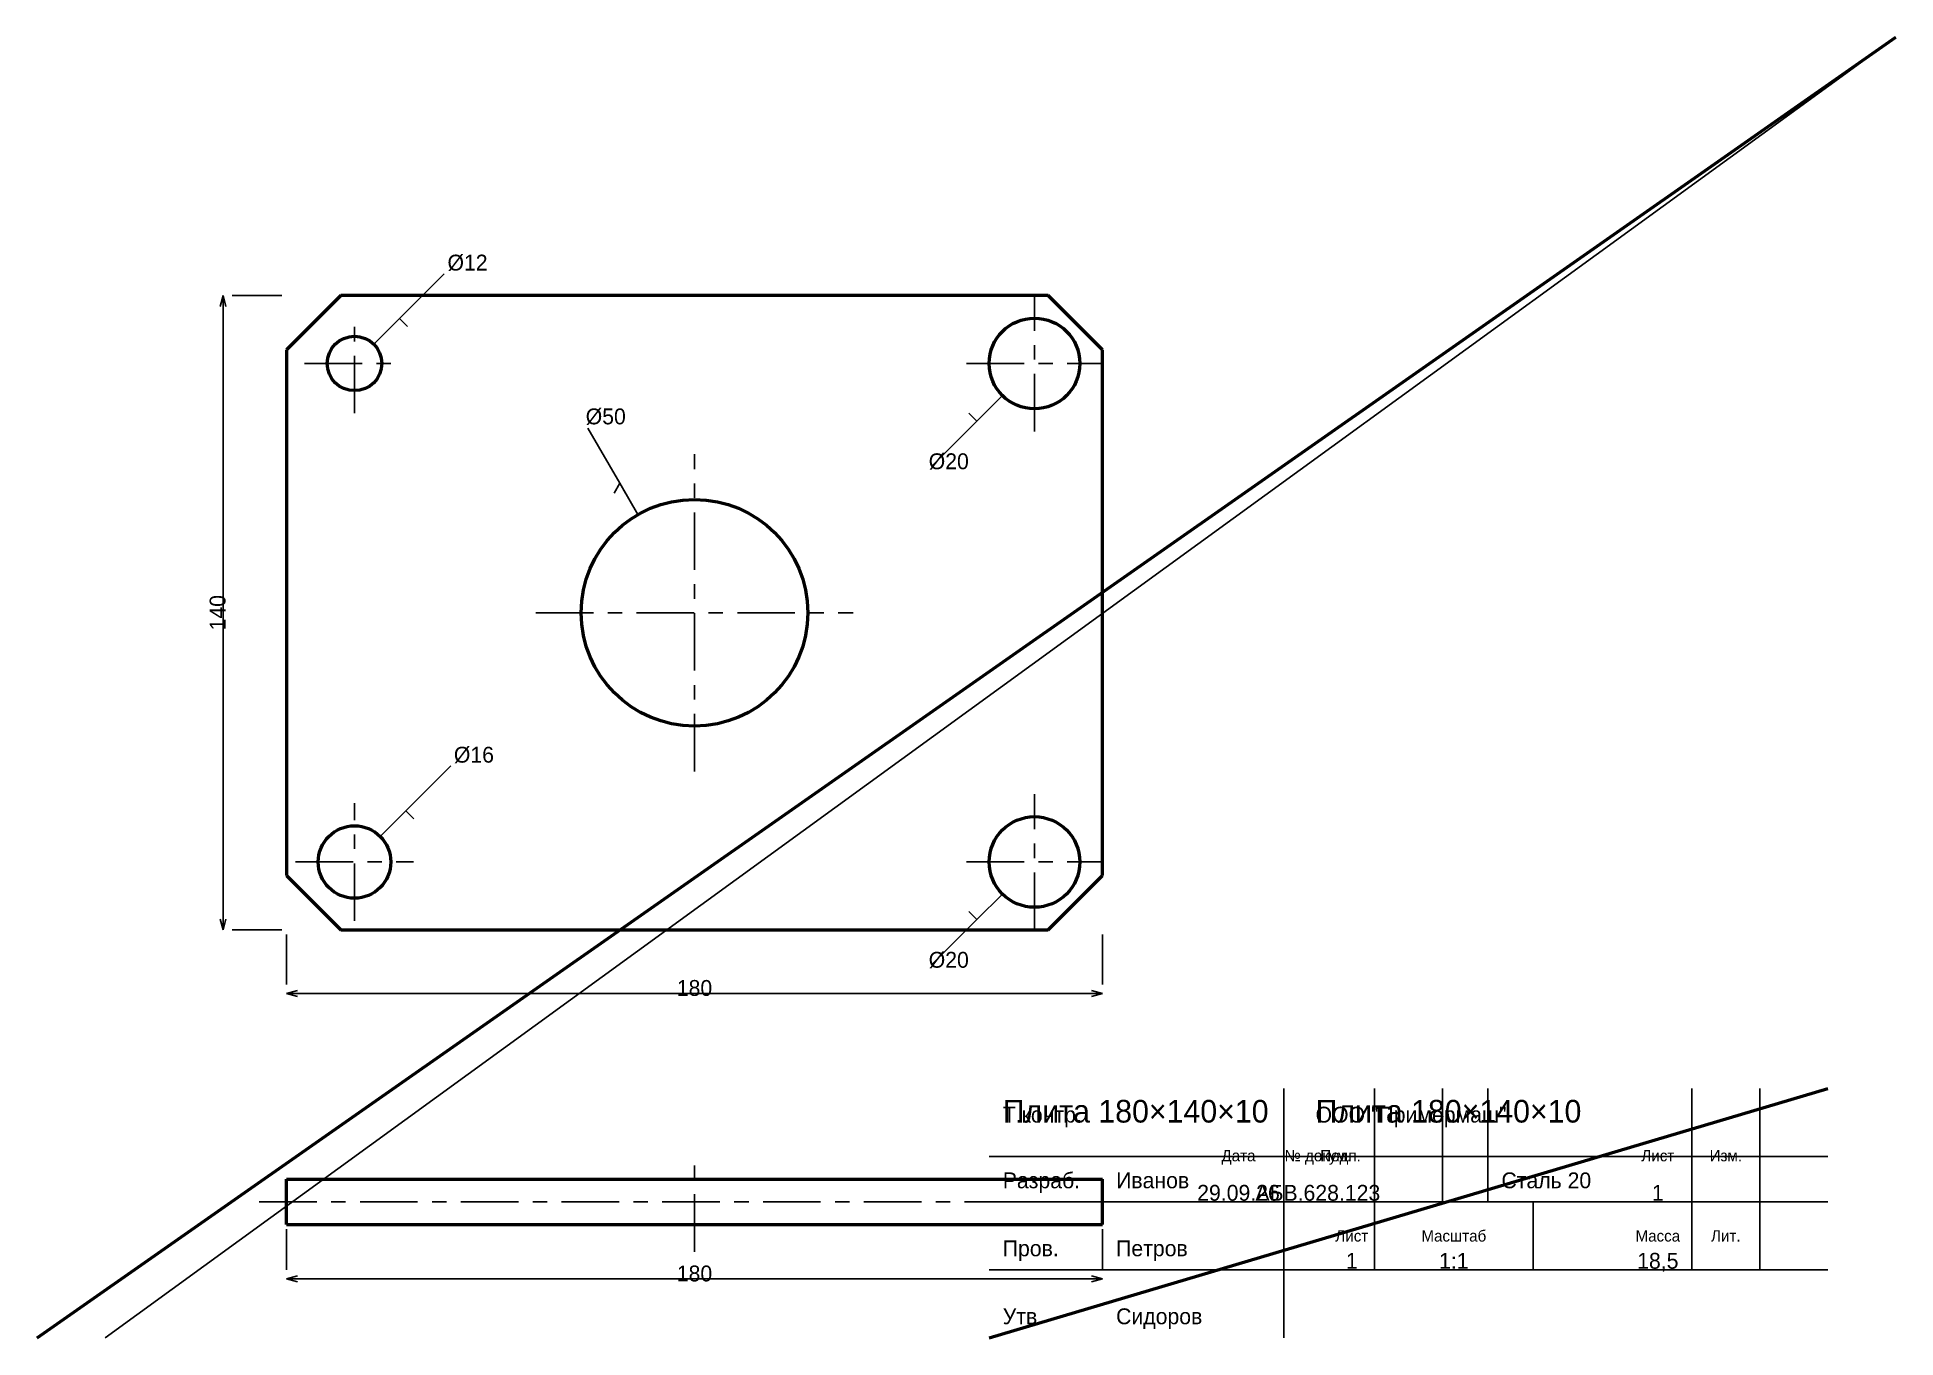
# Model space of a CAD drawing. Header units: millimetres. Extents: x 5 to 415, y 5 to 292.
import ezdxf
from ezdxf.enums import TextEntityAlignment as Align

# ---------------------------------------------------------------- set-up
doc = ezdxf.new("R2010")
doc.units = ezdxf.units.MM
doc.linetypes.add('CENTER', pattern=[22.225, 12.7, -3.175, 3.175, -3.175])
doc.linetypes.add('DASHED', pattern=[9, 6, -3])
for name, color, linetype, lineweight in [('AXIS', 7, 'CENTER', 25), ('DIMS', 7, 'CONTINUOUS', 25), ('MAIN', 7, 'CONTINUOUS', 50), ('TEXT', 7, 'CONTINUOUS', 25), ('THIN', 7, 'CONTINUOUS', 25)]:
    doc.layers.add(name, color=color, linetype=linetype, lineweight=lineweight)

msp = doc.modelspace()

# ---------------------------------------------------------------- linework, layer by layer
at = {"layer": 'AXIS', "linetype": 'CENTER', "lineweight": 25}
for p, q in [((225, 205), (225, 235)), ((75, 209), (75, 231)), ((64, 220), (86, 220)), ((210, 220), (240, 220)), ((150, 130), (150, 200)), ((115, 165), (185, 165)), ((75, 97), (75, 123)), ((225, 95), (225, 125)), ((62, 110), (88, 110)), ((210, 110), (240, 110)), ((150, 24), (150, 46)), ((54, 35), (246, 35))]:
    msp.add_line(p, q, dxfattribs=at)
at = {"layer": 'DIMS', "linetype": 'CONTINUOUS', "lineweight": 25}
for p, q in [((84.899, 229.899), (94.799, 239.799)), ((46, 235), (45.353, 232.585)), ((46, 95), (46, 235)), ((46, 235), (46.647, 232.585)), ((59, 235), (48, 235)), ((79.243, 224.243), (84.899, 229.899)), ((84.899, 229.899), (83.132, 228.132)), ((84.899, 229.899), (86.667, 228.132)), ((217.929, 212.929), (212.272, 207.272)), ((133.5, 193.579), (126.5, 205.703)), ((212.272, 207.272), (202.373, 197.373)), ((212.272, 207.272), (210.504, 209.04)), ((212.272, 207.272), (214.04, 209.04)), ((133.5, 193.579), (132.25, 191.414)), ((137.5, 186.651), (133.5, 193.579)), ((133.5, 193.579), (134.75, 191.414)), ((86.314, 121.314), (96.213, 131.213)), ((80.657, 115.657), (86.314, 121.314)), ((86.314, 121.314), (84.546, 119.546)), ((86.314, 121.314), (88.081, 119.546)), ((217.929, 102.929), (212.272, 97.272)), ((212.272, 97.272), (210.504, 99.04)), ((212.272, 97.272), (214.04, 99.04)), ((46, 95), (45.353, 97.415)), ((46, 95), (46.647, 97.415)), ((59, 95), (48, 95)), ((212.272, 97.272), (202.373, 87.373)), ((60, 94), (60, 83)), ((240, 94), (240, 83)), ((60, 81), (62.415, 81.647)), ((60, 81), (240, 81)), ((60, 81), (62.415, 80.353)), ((240, 81), (237.585, 81.647)), ((240, 81), (237.585, 80.353)), ((60, 29), (60, 20)), ((240, 29), (240, 20)), ((60, 18), (62.415, 18.647)), ((60, 18), (240, 18)), ((60, 18), (62.415, 17.353)), ((240, 18), (237.585, 18.647)), ((240, 18), (237.585, 17.353))]:
    msp.add_line(p, q, dxfattribs=at)
at = {"layer": 'MAIN', "linetype": 'CONTINUOUS', "lineweight": 50}
for p, q in [((5, 5), (415, 292)), ((72, 235), (60, 223)), ((228, 235), (72, 235)), ((240, 223), (228, 235)), ((60, 223), (60, 107)), ((240, 107), (240, 223)), ((60, 107), (72, 95)), ((228, 95), (240, 107)), ((72, 95), (228, 95)), ((215, 5), (400, 60)), ((60, 40), (240, 40)), ((60, 30), (60, 40)), ((240, 30), (240, 40)), ((60, 30), (240, 30))]:
    msp.add_line(p, q, dxfattribs=at)
for centre, radius in [((225, 220), 10), ((75, 220), 6), ((150, 165), 25), ((225, 110), 10), ((75, 110), 8)]:
    msp.add_circle(centre, radius, dxfattribs=at)
at = {"layer": 'THIN', "linetype": 'CONTINUOUS', "lineweight": 25}
for p, q in [((20, 5), (415, 292)), ((280, 5), (280, 60)), ((300, 35), (300, 60)), ((315, 35), (315, 60)), ((325, 35), (325, 60)), ((370, 35), (370, 60)), ((385, 35), (385, 60)), ((215, 45), (400, 45)), ((215, 35), (400, 35)), ((300, 20), (300, 35)), ((335, 20), (335, 35)), ((370, 20), (370, 35)), ((385, 20), (385, 35)), ((215, 20), (400, 20))]:
    msp.add_line(p, q, dxfattribs=at)
at = {"layer": 'THIN', "linetype": 'DASHED', "lineweight": 25}
for p, q in [((60, 40), (72, 40)), ((228, 40), (240, 40)), ((60, 30), (72, 30)), ((228, 30), (240, 30))]:
    msp.add_line(p, q, dxfattribs=at)

# ---------------------------------------------------------------- texts
at = {"layer": 'DIMS', "linetype": 'CONTINUOUS', "lineweight": 25}
for s, p in [('%%c12', (95.506, 240.506)), ('%%c50', (126, 206.569)), ('%%c20', (201.665, 196.665)), ('%%c16', (96.92, 131.92)), ('%%c20', (201.665, 86.665))]:
    msp.add_text(s, height=3.5, dxfattribs=at).set_placement(p)
msp.add_text('140', height=3.5, rotation=90, dxfattribs=at).set_placement((44.8, 165), align=Align.MIDDLE_CENTER)
for p in [(150, 82.2), (150, 19.2)]:
    msp.add_text('180', height=3.5, dxfattribs=at).set_placement(p, align=Align.MIDDLE_CENTER)
at = {"layer": 'TEXT', "linetype": 'CONTINUOUS', "lineweight": 25}
for s, height, p in [('Плита 180×140×10', 5, (218, 52.5)), ('Плита 180×140×10', 5, (287, 52.5)), ('Т.контр.', 3.5, (218, 52.5)), ('ООО "Примермаш"', 3.5, (287, 52.5)), ('Разраб.', 3.5, (218, 38)), ('Иванов', 3.5, (243, 38)), ('Сталь 20', 3.5, (328, 38)), ('Пров.', 3.5, (218, 23)), ('Петров', 3.5, (243, 23)), ('Утв.', 3.5, (218, 8)), ('Сидоров', 3.5, (243, 8))]:
    msp.add_text(s, height=height, dxfattribs=at).set_placement(p)
for s, height, p in [('Дата', 2.5, (270, 45.2)), ('№ докум.', 2.5, (287.5, 45.2)), ('Подп.', 2.5, (292.5, 45.2)), ('Лист', 2.5, (362.5, 45.2)), ('Изм.', 2.5, (377.5, 45.2)), ('29.09.26', 3.5, (270, 37)), ('АБВ.628.123', 3.5, (287.5, 37)), ('1', 3.5, (362.5, 37)), ('Лист', 2.5, (295, 27.5)), ('Масштаб', 2.5, (317.5, 27.5)), ('Масса', 2.5, (362.5, 27.5)), ('Лит.', 2.5, (377.5, 27.5)), ('1', 3.5, (295, 22)), ('1:1', 3.5, (317.5, 22)), ('18,5', 3.5, (362.5, 22))]:
    msp.add_text(s, height=height, dxfattribs=at).set_placement(p, align=Align.MIDDLE_CENTER)

doc.saveas('drawing.dxf')
